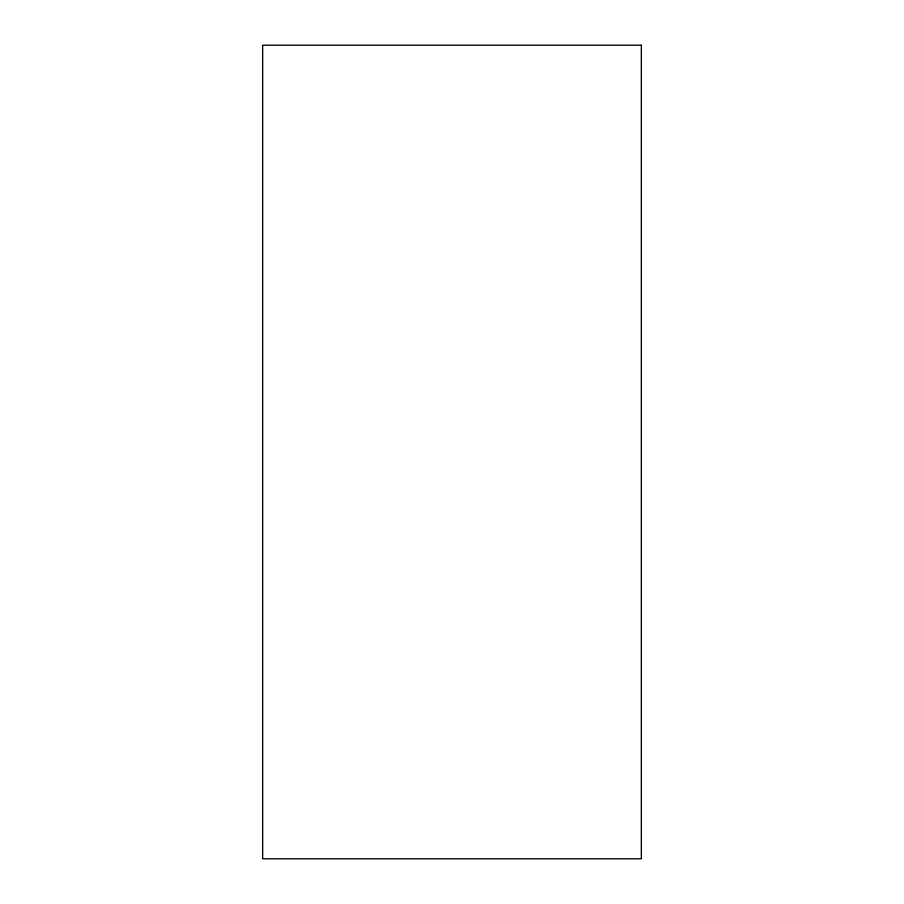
<?xml version="1.0" encoding="UTF-8"?>
<svg xmlns="http://www.w3.org/2000/svg" width="904" height="904" viewBox="0 0 904 904"><rect width="100%" height="100%" fill="white"/><g stroke="black" fill="none" stroke-linecap="round" stroke-linejoin="round"><path stroke-width="1.36" d="M641.343 45.2L262.657 45.2L262.657 858.8L641.343 858.8L641.343 45.2"/></g></svg>
